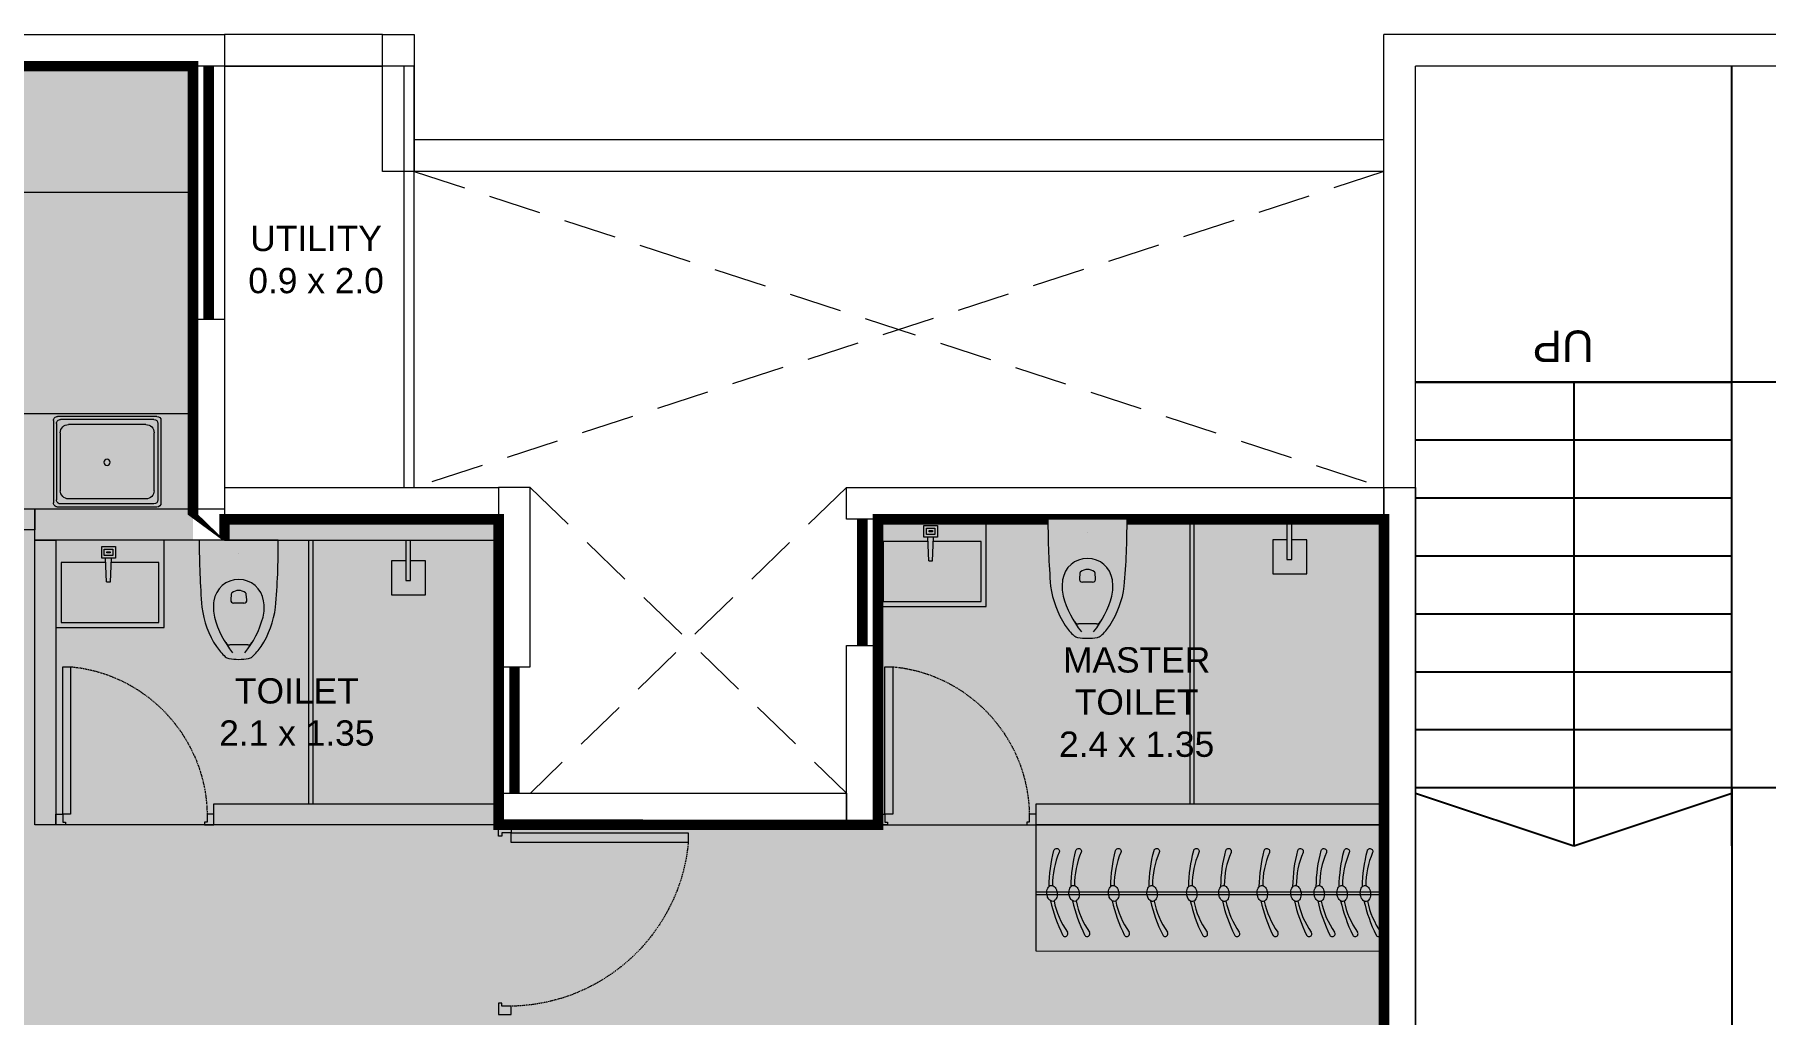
# Model space of a CAD drawing. Header units: inches. Extents: x 27644242 to 29761523, y -859349 to 216979.
# Drawn here: x 29069036 to 29077246, y -322884 to -318234 of the extents above; entities that cross this region are included whole.
import ezdxf

# ---------------------------------------------------------------- set-up
doc = ezdxf.new("R2010")
doc.units = ezdxf.units.IN
doc.header["$MEASUREMENT"] = 0
doc.set_wipeout_variables(frame=1)
for name, pattern in [('DASHED', [0.75, 0.5, -0.25]), ('DASHED2', [0.375, 0.25, -0.125]), ('HIDDEN', [0.375, 0.25, -0.125])]:
    doc.linetypes.add(name, pattern=pattern)
doc.layers.get('Defpoints').update_dxf_attribs({"color": 8})
for name, color, linetype, lineweight in [('AHC-A-DUCT', 14, 'HIDDEN', 5), ('DOOR', 4, 'Continuous', 0), ('ELEVATION', 40, 'Continuous', 13), ('FURN', 250, 'Continuous', 0), ('WALL', 7, 'Continuous', 20), ('WINDOW', 162, 'Continuous', 13)]:
    doc.layers.add(name, color=color, linetype=linetype, lineweight=lineweight)
doc.layers.add('BHK HATCH', color=8, linetype='Continuous', lineweight=5, transparency=0.85)
for name, color, linetype in [('KPA Elevation Line 3', 252, 'Continuous'), ('KPA General Plan Line', 1, 'Continuous'), ('KPA Glass', 152, 'Continuous'), ('KPA Stair Line', 253, 'Continuous'), ('KPA Text', 7, 'Continuous'), ('text', 7, 'Continuous')]:
    doc.layers.add(name, color=color, linetype=linetype)
doc.styles.add('AMITS', font='arial.ttf')
doc.styles.get("Standard").update_dxf_attribs({"font": 'swiss.ttf'})

# ---------------------------------------------------------------- blocks, each defined once
blk = doc.blocks.new('A$C69BC79EC')
for p, q in [((980, 3480), (230, 3229.999999996275)), ((980, 1280), (980, 3480)), ((1730, 3229.999999996275), (980, 3480)), ((2755, 3480), (2005, 3229.999999996275)), ((2755, 1280), (2755, 3480)), ((3505, 3229.999999996267), (2755, 3480))]:
    blk.add_line(p, q)
at = {"layer": 'KPA Elevation Line 3'}
for p, q in [((1730, 1280), (1730, 3480)), ((2005, 3480), (2005, 1280)), ((1730, 3205), (2005, 3205)), ((1730, 1280), (2005, 1280))]:
    blk.add_line(p, q, dxfattribs=at)
at = {"layer": 'KPA General Plan Line'}
blk.add_line((1730, -370), (230, -370), dxfattribs=at)
at = {"layer": 'KPA Glass', "ltscale": 500}
for p, q in [((2855, 4855), (755, 4855)), ((2855, 4779.999999998137), (755, 4779.999999998137)), ((2855, 4705), (755, 4705))]:
    blk.add_line(p, q, dxfattribs=at)
at = {"layer": 'KPA Stair Line', "ltscale": 500}
for p, q in [((1730, 3205), (1730, 4705)), ((2005, 3205), (2005, 4705)), ((1730, 1280), (1730, -220)), ((2005, 1280), (2005, -220))]:
    blk.add_line(p, q, dxfattribs=at)
at = {"layer": 'KPA Stair Line'}
for p, q in [((230, 3205), (1730, 3205)), ((2005, 3205), (3505, 3204.999999999993)), ((230, 2930), (1730, 2930)), ((2005, 2930), (3505, 2929.999999999993)), ((230, 2655), (1730, 2655)), ((2005, 2655), (3505, 2654.999999999993)), ((230, 2380), (1730, 2380)), ((2005, 2380), (3505, 2379.999999999993)), ((230, 2105), (1730, 2105)), ((2005, 2105), (3505, 2104.999999999993)), ((230, 1830), (1730, 1830)), ((2005, 1830), (3505, 1829.999999999993)), ((230, 1555), (1730, 1555)), ((2005, 1555), (3505, 1554.999999999993)), ((230, 1280), (1730, 1280)), ((3505, 1279.999999999993), (2005, 1280)), ((2005, 1280), (3505, 1279.999999999993))]:
    blk.add_line(p, q, dxfattribs=at)
at = {"layer": 'WALL', "ltscale": 500}
for p, q in [((755, 4854.999999992549), (79.99999999627471, 4854.999999997337)), ((79.99999999627471, -370), (79.99999999627471, 4854.999999997337)), ((755, 4704.999999996275), (755, 4854.999999992549)), ((2855, 4704.999999996275), (2855, 4855)), ((3655, 4854.999999994317), (2855, 4855)), ((3655, 4854.999999994317), (3655, -370.0000000000073)), ((755, 4704.999999992549), (229.9999999962747, 4704.999999996275)), ((229.9999999962747, -370), (229.9999999962747, 4704.999999996275)), ((3505, 4704.999999995387), (2855, 4705)), ((3505, 4704.999999995387), (3505, -220.0000000000073)), ((1730, -220), (3505, -220.0000000000073)), ((1730, -220), (1730, -370)), ((79.99999999627471, -370), (230, -370)), ((1730, -370), (3655, -370.0000000000073))]:
    blk.add_line(p, q, dxfattribs=at)
at = {"layer": 'KPA Text', "extrusion": (-0.0211684914087696, 5.594003454425956e-15, 0.9997759223803486)}
for s, p in [('DN', (-1022.789288384425, 877.3481881730258, -17.51763832254801)), ('UP', (-1034.500082685547, 2659.129080928862, -55.24370541097596))]:
    blk.add_text(s, height=150, rotation=90, dxfattribs=at).set_placement(p)
blk = doc.blocks.new('KITCHEN')
at = {"layer": 'FURN'}
for p, q in [((-135610.396807738, 231798.9129835829, -6.80196420895e-05), (-135610.3967804788, 232190.0503932484, -6.80196420895e-05)), ((-135119.8276988504, 232209.4809657279, -6.80196420895e-05), (-135590.9658428584, 232209.4812943557, -6.80196420895e-05)), ((-135134.2065928738, 232195.1020989082, -6.80196420895e-05), (-135576.5869758541, 232195.1024005169, -6.80196420895e-05)), ((-135100.3967933704, 231798.9122316876, -6.80196420895e-05), (-135100.3967931102, 232190.0500281079, -6.80196420895e-05)), ((-135596.0179137137, 231813.2918504026, -6.80196420895e-05), (-135596.0179134736, 232175.6714994093, -6.80196420895e-05)), ((-135577.9473870879, 231857.0484814852, -6.80196420895e-05), (-135577.9471982807, 232131.914386686, -6.80196420895e-05)), ((-135171.7082867654, 232170.7759577617, -6.80196420895e-05), (-135539.0853230409, 232170.7761889008, -6.80196420895e-05)), ((-135132.8464845517, 232131.9140825215, -6.80196420895e-05), (-135132.8466733589, 231857.0481773207, -6.80196420895e-05)), ((-135114.7756603756, 231813.2911255263, -6.80196420895e-05), (-135114.7756871345, 232175.6711612883, -6.80196420895e-05)), ((-135119.8276991367, 231779.4812940964, -6.80196420895e-05), (-135590.9658431448, 231779.4809659872, -6.80196420895e-05)), ((-135134.2065931401, 231793.8601609361, -6.80196420895e-05), (-135576.5869761204, 231793.8598598058, -6.80196420895e-05)), ((-135171.7085485978, 231818.1863751068, -6.80196420895e-05), (-135539.0855848742, 231818.1866062462, -6.80196420895e-05))]:
    blk.add_line(p, q, dxfattribs=at)
blk.add_circle((-135356.2811818646, 231997.3440837172, -6.80196420895e-05), 14.57318952194355, dxfattribs=at)
for centre, radius, start, end in [((-135590.9658611147, 232190.050374992, -6.80196420895e-05), 19.43091936259141, 89.99994611887881, 179.9999461722396), ((-135576.5869941105, 232175.6714811533, -6.80196420895e-05), 19.43091936377012, 89.99994611887881, 179.9999461722396), ((-135134.2066064977, 232175.6711795446, -6.80196420895e-05), 19.4309193628743, 359.9999461722396, 89.99994611887881), ((-135119.8277124743, 232190.0500463643, -6.80196420895e-05), 19.4309193628743, 359.9999461722396, 89.99994611887881), ((-135539.0853595535, 232131.9143501736, -6.80196420895e-05), 38.86183872754022, 89.99994611887881, 179.9999461722396), ((-135171.708323278, 232131.914119034, -6.80196420895e-05), 38.86183872636153, 359.9999461722396, 89.99994611887881), ((-135539.0855483616, 231857.0484449725, -6.80196420895e-05), 38.86183872664441, 179.9999461722396, 269.9999461188789), ((-135171.7085120852, 231857.0482138331, -6.80196420895e-05), 38.86183872636153, 269.9999461188789, 359.9999461722396), ((-135590.965861374, 231798.9118853508, -6.80196420895e-05), 19.43091936259141, 180.000053747719, 270.0000538010799), ((-135576.5869943496, 231813.2918686302, -6.80196420895e-05), 19.43091936377012, 180.000053747719, 270.0000538010799), ((-135134.2066067369, 231813.2921697604, -6.80196420895e-05), 19.4309193628743, 270.0000538010799, 5.37477190742e-05), ((-135119.8277127335, 231798.91221346, -6.80196420895e-05), 19.4309193628743, 270.0000538010799, 5.37477190742e-05)]:
    blk.add_arc(centre, radius, start, end, dxfattribs=at)
blk = doc.blocks.new('A$C3D5F2F58')
at = {"color": 0, "linetype": 'ByBlock'}
blk.add_wipeout([(187.50011628095314, 0.0007029809106882112), (-187.49988645238258, 0.002141109449553369), (-185.4461327599712, -124.79427701764467), (-182.64319708290714, -194.17809506666697), (-178.67937656536208, -263.2553945867189), (-175.94513293807603, -301.96418667944084), (-169.5233772166112, -348.5784110480934), (-150.65958313053636, -414.79895548603076), (-143.60576840086605, -432.7434513807498), (-131.4359386546992, -459.4194672303872), (-111.55101623162273, -495.3515091896269), (-106.00146373602581, -504.16207614979146), (-86.31187905213665, -529.656873245913), (-71.77004263157346, -545.0922721066611), (-63.7535681235704, -552.6522667291487), (-55.820945889355016, -558.0207123471199), (-40.62732903216272, -561.9569644665341), (-22.650784500767486, -564.0576937184092), (3.1191860226782637, -564.9819712372704), (29.623588182085655, -563.386044606136), (46.7036936595033, -560.9708889653714), (55.816613053843184, -558.0211040811308), (74.1694634542315, -542.702967029331), (100.9077609306371, -511.3725559020884), (135.40578869359751, -451.2000398289068), (158.3135983791637, -392.2332935974886), (171.18299652454425, -340.03528904007953), (178.86706809347294, -260.36256015572616), (185.06888550975071, -136.10103552398238), (187.40490855322727, -46.04541111191347)], dxfattribs=at)
for p, q in [((-187.5010972647469, 0.0007029809116829711), (187.5010972647469, -0.0007029809116829711)), ((-0.0001206899869430345, -62.50032787627106), (-0.0001206899869430345, -62.50032787627106)), ((-38.34417684682921, -282.4441069934812), (-35.83019779135429, -255.1767006467769)), ((-24.19961533470996, -297.9528777467137), (24.19722946341426, -297.9530591965788)), ((35.8281326717879, -255.1771965825794), (38.34190726578163, -282.4443945058781)), ((-42.54204804944675, -496.8174885845067), (42.53839828186392, -496.8178075689004))]:
    blk.add_line(p, q, dxfattribs=at)
at = {"color": 0, "linetype": 'ByBlock', "extrusion": (0, 0, -1)}
for centre, major_axis, ratio, start_param, end_param in [((3903.021715754829, 5.336121362867516), (4087.626111640523, 164.3945008557587), 0.9402469974905732, 3.100231840976132, 3.182953466203625), ((-3903.021442387271, 5.368060991073435), (-4087.624769956175, 164.4278580952963), 0.9402470159297139, 3.100231840975885, 3.182953466203453), ((-0.0009514335361018311, -305.0664631726902), (84.37101153350417, 84.3710115335042), 0.9999999999999825, 4.0733299556064, 6.922251383800011), ((-0.001057996767485747, -292.2711204833024), (-38.16791187460797, 38.16791187460796), 0.9999999999999851, 0.139987881863427, 1.430815943345945), ((275.8096101164956, -257.5165176812914), (321.4138594013794, 321.4138594013795), 0.9999999999999842, 3.353440802212683, 3.793890346916726), ((86.94657025271954, -319.104996327497), (146.6450412105385, 146.6450412105385), 0.9999999999999918, 3.705861349966813, 4.079164587688122), ((-24.19956207924042, -283.7482577751036), (10.0441831062959, 10.0441831062959), 0.9999999999995852, 2.356198239399527, 4.018928911878863), ((-27.34333802255787, -255.9594638445444), (6.026525934484352, 6.026525934484353), 0.9999999999973382, 4.018939732921321, 4.852375116918253), ((24.19728271947315, -283.7484392249714), (-10.04417346387967, 10.04417346387967), 0.9999999999995556, 2.264264766379833, 3.926994566194867), ((27.34126703434958, -255.9596688687827), (6.026537183955396, 6.026537183955397), 0.9999999999970494, -0.1399786381201538, 0.6934719302451016), ((-275.8114654978235, -257.514449539239), (-321.413859401371, 321.4138594013709), 0.9999999999999198, 2.489302284144396, 2.92975182884846), ((-86.94888745475691, -319.1043443575218), (-146.6450412105745, 146.6450412105745), 0.9999999999999966, 2.204028217905958, 2.577331455627266), ((326.3046916335552, -245.8093728538863), (-323.4226960226755, 323.4226960226754), 0.9999999999998977, 4.816657477375592, 5.235079919721876), ((-326.3066865018882, -245.806926078347), (-323.4226960226392, 323.4226960226392), 0.9999999999998939, 2.618908689068238, 3.037332178612136), ((-42.54196283946294, -474.0900966303486), (16.07069297006956, 16.07069297006956), 0.9999999999997307, 2.356198239399343, 3.38783600578178), ((42.53848349126565, -474.0904156141503), (16.0707090407633, 16.0707090407633), 0.9999999999999711, 1.324558553155231, 2.356198239399556), ((119.317531459139, -350.4991460226909), (192.8483156408264, 192.8483156408265), 0.9999999999996505, 3.092098341611679, 3.328461824491127), ((-40.86965387194141, -527.3831097477766), (24.10605552579581, 24.10605552579582), 0.9999999999997885, 2.52830116013461, 3.092098516144597), ((-0.001305734640482115, -292.2739921861062), (-192.8462850393787, 192.8462850393787), 0.9999999999999838, 3.754889937231234, 4.099098604700583), ((40.86554763679669, -527.3834161899506), (24.10603945512559, 24.1060394551256), 0.9999999999991802, 1.620297613588609, 2.184094812518512), ((-119.3203113403979, -350.4982513199195), (192.848315640911, 192.8483156409111), 0.9999999999995629, 1.383934654308197, 1.620297613588678)]:
    blk.add_ellipse(centre, major_axis=major_axis, ratio=ratio, start_param=start_param, end_param=end_param, dxfattribs=at)
blk = doc.blocks.new('A$C3E645E75')
at = {"extrusion": (0, 0, -1), "zscale": -0.9999999999999998, "rotation": 179.9999999999989}
blk.add_blockref('A$C3D5F2F58', (0.0001145812657341594, 0.001422045185563547), dxfattribs=at)
blk = doc.blocks.new('A$C3C731254-flat-1')
at = {"layer": 'FURN'}
for p, q in [((-77430.43748000963, -2819.970071324147), (-77430.67847345052, -2801.689654865302)), ((-77430.43748003093, -2801.689654865157), (-77317.8748892299, -2796.971816414385)), ((-77430.43748000963, -2819.970071324147), (-77317.87488921489, -2824.687909652857))]:
    blk.add_line(p, q, dxfattribs=at)
for points in [[(-77233.28092653771, -3060.590108068543), (-77647.68076634045, -3060.590108293196), (-77647.6807665959, -2547.467935639521), (-77233.28092680452, -2547.467935414868)], [(-77262.74279708727, -2843.048399874649), (-77262.74279714511, -2778.289552053029), (-77317.87488925141, -2778.289552060189), (-77317.87488920493, -2843.04839988178)], [(-77274.95999168088, -2830.831205317023), (-77274.95999170274, -2790.506746669416), (-77305.65769463503, -2790.506746663305), (-77305.65769462456, -2830.831205310911)], [(-77287.17718628586, -2818.614010713907), (-77287.17718628311, -2802.723941240285), (-77293.44050005279, -2802.723941243661), (-77293.44050003283, -2818.614010717312)]]:
    blk.add_lwpolyline(points, close=True, dxfattribs=at)
blk.add_lwpolyline([(-77338.50133330109, -2823.82339306979), (-77338.50133318597, -3036.155718951602), (-77623.24637716833, -3036.155719105969), (-77623.24637740865, -2571.902324800263), (-77338.50133343766, -2571.902324645896), (-77338.50133330381, -2797.836333065352)], dxfattribs=at)
blk = doc.blocks.new('A$C3A956F37-flat-1')
at = {"layer": 'FURN'}
blk.add_line((-168.3018512507224, 90.21167682122905), (-6.357986057992093e-05, 90.21167732175672), dxfattribs=at)
for points in [[(-97.08217719242748, 66.7323122372909), (-97.08217699390661, -2.887973096221685e-07), (-258.5135283042036, -7.690396159887314e-07), (-258.5135287844423, 161.4313505413011), (-97.08217747414528, 161.4313510215434), (-97.08217726227304, 90.21167703301762)], [(-6.351125193759799e-05, 67.13475424569333), (-191.3787742581335, 67.13475367650972), (-191.3787743267858, 90.21167675257311), (-168.3018512507224, 90.21167682122905)]]:
    blk.add_lwpolyline(points, dxfattribs=at)
blk = doc.blocks.new('DOOR_750')
at = {"layer": 'DOOR'}
for points in [[(-70, 50), (-32.5, 50), (-32.5, 750), (-70, 750)], [(-750, 50), (-717.5, 50), (-717.5, 12.5), (-705, 12.5), (-705, 0), (-750, 0)], [(0, 50), (-32.5, 50), (-32.5, 12.5), (-45, 12.5), (-45, 0), (0, 0)]]:
    blk.add_lwpolyline(points, close=True, dxfattribs=at)
at = {"layer": 'DOOR', "linetype": 'DASHED', "ltscale": 10}
blk.add_arc((-2.421077079540668, 38.02074629857511), 715.1792562178572, 95.42209849767376, 179.0402507183887, dxfattribs=at)
blk = doc.blocks.new('wardrobe')
at = {"layer": 'FURN', "extrusion": (9.3648474e-09, -6.4054214e-09, 1)}
for p, q in [((-179339.9319538271, 670701.1253851951, 0.001654056043776488), (-179339.6911575368, 671301.5740311678, 0.001657899915362488)), ((-179339.6911575368, 671301.5740311678, 0.001657899915362488), (-177689.691295729, 671300.8985882141, 0.001642443591949887)), ((-177689.9321141351, 670700.3947943129, 0.001654057376228178), (-179339.9319538271, 670701.1253851951, 0.001654056043776488))]:
    blk.add_line(p, q, dxfattribs=at)
at = {"layer": 'FURN'}
for p, q in [((-177689.9321141351, 670700.3947943129, 0.001654057376228178), (-177689.691295729, 671300.8985882141, 0.001642443591949887)), ((-177689.8242864239, 670969.2735344528, 0.0033225660894623), (-179338.9360700436, 670969.6928653923, 0.0033225660894623)), ((-177689.8194740967, 670981.2735340862, 0.0033225660894623), (-179338.8915724904, 670981.6928563288, 0.0033225660894623))]:
    blk.add_line(p, q, dxfattribs=at)
at = {"layer": 'FURN', "extrusion": (9.3648474e-09, -6.4054214e-09, 1)}
for points in [[(-179278.6527992443, 671008.697192798, -0.0579524), (-179255.4255184752, 671179.3133524555, -1.08017), (-179230.4970189745, 671170.8268614486, 0.102886), (-179262.4405416033, 671013.3370963088, 0.821198)], [(-179174.1528092542, 671008.6514438248, -0.0579524), (-179150.925528485, 671179.2676034822, -1.08017), (-179125.9970289843, 671170.7811124754, 0.102886), (-179157.9405516131, 671013.2913473354, 0.821198)], [(-178986.1528272715, 671008.5691394588, -0.0579524), (-178962.9255465024, 671179.1852991163, -1.08017), (-178937.9970470017, 671170.6988081096, 0.102886), (-178969.9405696305, 671013.2090429695, 0.821198)], [(-178803.9028447357, 671008.4893523796, -0.0579524), (-178780.6755639666, 671179.1055120371, -1.08017), (-178755.7470644658, 671170.6190210303, 0.102886), (-178787.6905870946, 671013.1292558903, 0.821198)], [(-178615.6528627772, 671008.4069385647, -0.0579524), (-178592.4255820081, 671179.0230982221, -1.08017), (-178567.4970825074, 671170.5366072154, 0.102886), (-178599.4406051363, 671013.0468420754, 0.821198)], [(-178463.4028773655, 671008.3402851622, -0.0579524), (-178440.1755965964, 671178.9564448196, -1.08017), (-178415.2470970957, 671170.4699538128, 0.102886), (-178447.1906197245, 671012.9801886728, 0.821198)], [(-178281.1528948296, 671008.2604980792, -0.0579524), (-178257.9256140605, 671178.8766577367, -1.08017), (-178232.9971145598, 671170.3901667299, 0.102886), (-178264.9406371886, 671012.9004015898, 0.821198)], [(-178121.7866026715, 671008.190729235, -0.0579524), (-178098.5593219024, 671178.8068888925, -1.08017), (-178073.6308224017, 671170.3203978856, 0.102886), (-178105.5743450305, 671012.8306327456, 0.821198)], [(-178011.2023081102, 671008.1423166214, -0.0579524), (-177987.9750273411, 671178.7584762789, -1.08017), (-177963.0465278404, 671170.2719852721, 0.102886), (-177994.9900504692, 671012.7822201321, 0.821198)], [(-177902.4196637843, 671008.0946927542, -0.0579524), (-177879.1923830152, 671178.7108524117, -1.08017), (-177854.2638835145, 671170.2243614048, 0.102886), (-177886.2074061433, 671012.734596265, 0.821198)], [(-177791.8353692193, 671008.0462801406, -0.0579524), (-177768.6080884502, 671178.6624397982, -1.08017), (-177743.6795889495, 671170.1759487913, 0.102886), (-177775.6231115783, 671012.6861836513, 0.821198)]]:
    blk.add_lwpolyline(points, format="xyb", dxfattribs=at)
for points in [[(-179268.3400056766, 671013.8274481322, -0.144333), (-179259.4216683369, 671012.1674988873, -0.107177), (-179250.0418392335, 671004.5162580581, -0.0778182), (-179243.7048838651, 670993.3889121476, -0.06501649999999999), (-179240.179683402, 670978.5018788192, -0.06501649999999999), (-179240.5955590895, 670963.2088134942, -0.0778182), (-179244.5306792353, 670951.0231801585, -0.107177), (-179252.153489063, 670941.6202311226, -0.144333), (-179260.5460488024, 670938.1768151704, -0.144333), (-179269.4644667157, 670939.836756114, -0.107177), (-179278.8442877618, 670947.4879977736, -0.0778182), (-179285.1812028433, 670958.6153478347, -0.06501649999999999), (-179288.7064516507, 670973.5023761822, -0.06501649999999999), (-179288.290527619, 670988.7954464878, -0.0778182), (-179284.35544776, 671000.9810756732, -0.107177), (-179276.7326459896, 671010.384023879, -0.144333)], [(-179163.8400156865, 671013.781699159, -0.144333), (-179154.9216783468, 671012.121749914, -0.107177), (-179145.5418492434, 671004.4705090848, -0.0778182), (-179139.204893875, 670993.3431631743, -0.06501649999999999), (-179135.6796934118, 670978.456129846, -0.06501649999999999), (-179136.0955690993, 670963.1630645209, -0.0778182), (-179140.0306892452, 670950.9774311851, -0.107177), (-179147.6534990729, 670941.5744821493, -0.144333), (-179156.0460588122, 670938.1310661972, -0.144333), (-179164.9644767256, 670939.7910071409, -0.107177), (-179174.3442977717, 670947.4422488002, -0.0778182), (-179180.6812128532, 670958.5695988614, -0.06501649999999999), (-179184.2064616605, 670973.4566272089, -0.06501649999999999), (-179183.7905376289, 670988.7496975148, -0.0778182), (-179179.8554577699, 671000.9353266999, -0.107177), (-179172.2326559995, 671010.3382749057, -0.144333)], [(-178975.8400337039, 671013.6993947931, -0.144333), (-178966.9216963642, 671012.0394455481, -0.107177), (-178957.5418672607, 671004.3882047187, -0.0778182), (-178951.2049118923, 670993.2608588083, -0.06501649999999999), (-178947.6797114292, 670978.3738254801, -0.06501649999999999), (-178948.0955871167, 670963.080760155, -0.0778182), (-178952.0307072625, 670950.8951268193, -0.107177), (-178959.6535170902, 670941.4921777834, -0.144333), (-178968.0460768296, 670938.0487618314, -0.144333), (-178976.9644947429, 670939.708702775, -0.107177), (-178986.344315789, 670947.3599444343, -0.0778182), (-178992.6812308706, 670958.4872944953, -0.06501649999999999), (-178996.2064796779, 670973.3743228429, -0.06501649999999999), (-178995.7905556462, 670988.6673931489, -0.0778182), (-178991.8554757872, 671000.8530223339, -0.107177), (-178984.2326740168, 671010.2559705396, -0.144333)], [(-178793.590051168, 671013.619607714, -0.144333), (-178784.6717138283, 671011.9596584688, -0.107177), (-178775.2918847249, 671004.3084176397, -0.0778182), (-178768.9549293565, 670993.1810717289, -0.06501649999999999), (-178765.4297288933, 670978.2940384008, -0.06501649999999999), (-178765.8456045808, 670963.0009730757, -0.0778182), (-178769.7807247267, 670950.81533974, -0.107177), (-178777.4035345544, 670941.4123907043, -0.144333), (-178785.7960942938, 670937.968974752, -0.144333), (-178794.7145122071, 670939.6289156957, -0.107177), (-178804.0943332532, 670947.280157355, -0.0778182), (-178810.4312483347, 670958.4075074163, -0.06501649999999999), (-178813.9564971421, 670973.2945357638, -0.06501649999999999), (-178813.5405731104, 670988.5876060695, -0.0778182), (-178809.6054932514, 671000.7732352547, -0.107177), (-178801.982691481, 671010.1761834605, -0.144333)], [(-178605.3400692096, 671013.5371938989, -0.144333), (-178596.4217318699, 671011.8772446539, -0.107177), (-178587.0419027665, 671004.2260038246, -0.0778182), (-178580.7049473981, 670993.0986579141, -0.06501649999999999), (-178577.1797469349, 670978.2116245858, -0.06501649999999999), (-178577.5956226224, 670962.9185592608, -0.0778182), (-178581.5307427682, 670950.732925925, -0.107177), (-178589.153552596, 670941.3299768892, -0.144333), (-178597.5461123354, 670937.886560937, -0.144333), (-178606.4645302486, 670939.5465018807, -0.107177), (-178615.8443512948, 670947.19774354, -0.0778182), (-178622.1812663763, 670958.3250936011, -0.06501649999999999), (-178625.7065151836, 670973.2121219488, -0.06501649999999999), (-178625.290591152, 670988.5051922547, -0.0778182), (-178621.355511293, 671000.6908214397, -0.107177), (-178613.7327095226, 671010.0937696457, -0.144333)], [(-178453.0900837978, 671013.4705404964, -0.144333), (-178444.1717464581, 671011.8105912514, -0.107177), (-178434.7919173547, 671004.1593504221, -0.0778182), (-178428.4549619863, 670993.0320045116, -0.06501649999999999), (-178424.9297615232, 670978.1449711833, -0.06501649999999999), (-178425.3456372107, 670962.8519058583, -0.0778182), (-178429.2807573565, 670950.6662725225, -0.107177), (-178436.9035671842, 670941.2633234865, -0.144333), (-178445.2961269236, 670937.8199075345, -0.144333), (-178454.2145448369, 670939.4798484783, -0.107177), (-178463.594365883, 670947.1310901375, -0.0778182), (-178469.9312809645, 670958.2584401987, -0.06501649999999999), (-178473.4565297719, 670973.1454685464, -0.06501649999999999), (-178473.0406057402, 670988.4385388519, -0.0778182), (-178469.1055258812, 671000.6241680372, -0.107177), (-178461.4827241108, 671010.0271162429, -0.144333)], [(-178270.840101262, 671013.3907534134, -0.144333), (-178261.9217639223, 671011.7308041684, -0.107177), (-178252.5419348189, 671004.079563339, -0.0778182), (-178246.2049794505, 670992.9522174286, -0.06501649999999999), (-178242.6797789873, 670978.0651841004, -0.06501649999999999), (-178243.0956546748, 670962.7721187754, -0.0778182), (-178247.0307748207, 670950.5864854396, -0.107177), (-178254.6535846484, 670941.1835364036, -0.144333), (-178263.0461443878, 670937.7401204515, -0.144333), (-178271.964562301, 670939.4000613954, -0.107177), (-178281.3443833472, 670947.0513030546, -0.0778182), (-178287.6812984287, 670958.1786531158, -0.06501649999999999), (-178291.206547236, 670973.0656814635, -0.06501649999999999), (-178290.7906232044, 670988.358751769, -0.0778182), (-178286.8555433454, 671000.5443809542, -0.107177), (-178279.232741575, 671009.9473291601, -0.144333)], [(-178111.4738091039, 671013.3209845693, -0.144333), (-178102.5554717642, 671011.6610353242, -0.107177), (-178093.1756426607, 671004.0097944951, -0.0778182), (-178086.8386872923, 670992.8824485844, -0.06501649999999999), (-178083.3134868292, 670977.9954152561, -0.06501649999999999), (-178083.7293625167, 670962.7023499311, -0.0778182), (-178087.6644826625, 670950.5167165954, -0.107177), (-178095.2872924902, 670941.1137675596, -0.144333), (-178103.6798522296, 670937.6703516074, -0.144333), (-178112.5982701429, 670939.3302925511, -0.107177), (-178121.978091189, 670946.9815342103, -0.0778182), (-178128.3150062706, 670958.1088842717, -0.06501649999999999), (-178131.8402550779, 670972.9959126192, -0.06501649999999999), (-178131.4243310462, 670988.2889829249, -0.0778182), (-178127.4892511872, 671000.47461211, -0.107177), (-178119.8664494169, 671009.8775603158, -0.144333)], [(-178000.8895145425, 671013.2725719557, -0.144333), (-177991.9711772029, 671011.6126227106, -0.107177), (-177982.5913480994, 671003.9613818814, -0.0778182), (-177976.2543927311, 670992.8340359707, -0.06501649999999999), (-177972.7291922679, 670977.9470026426, -0.06501649999999999), (-177973.1450679554, 670962.6539373175, -0.0778182), (-177977.0801881013, 670950.4683039817, -0.107177), (-177984.7029979289, 670941.0653549461, -0.144333), (-177993.0955576683, 670937.6219389938, -0.144333), (-178002.0139755816, 670939.2818799376, -0.107177), (-178011.3937966277, 670946.9331215969, -0.0778182), (-178017.7307117092, 670958.0604716581, -0.06501649999999999), (-178021.2559605166, 670972.9475000056, -0.06501649999999999), (-178020.840036485, 670988.2405703114, -0.0778182), (-178016.9049566259, 671000.4261994964, -0.107177), (-178009.2821548555, 671009.8291477023, -0.144333)], [(-177892.1068702167, 671013.2249480885, -0.144333), (-177883.188532877, 671011.5649988435, -0.107177), (-177873.8087037736, 671003.9137580142, -0.0778182), (-177867.4717484052, 670992.7864121038, -0.06501649999999999), (-177863.946547942, 670977.8993787754, -0.06501649999999999), (-177864.3624236295, 670962.6063134504, -0.0778182), (-177868.2975437754, 670950.4206801145, -0.107177), (-177875.9203536031, 670941.0177310788, -0.144333), (-177884.3129133425, 670937.5743151268, -0.144333), (-177893.2313312558, 670939.2342560703, -0.107177), (-177902.6111523019, 670946.8854977296, -0.0778182), (-177908.9480673834, 670958.012847791, -0.06501649999999999), (-177912.4733161907, 670972.8998761384, -0.06501649999999999), (-177912.0573921591, 670988.192946444, -0.0778182), (-177908.1223123001, 671000.3785756293, -0.107177), (-177900.4995105297, 671009.7815238353, -0.144333)], [(-177781.5225756517, 671013.176535475, -0.144333), (-177772.604238312, 671011.5165862299, -0.107177), (-177763.2244092085, 671003.8653454006, -0.0778182), (-177756.8874538401, 670992.7379994901, -0.06501649999999999), (-177753.362253377, 670977.8509661617, -0.06501649999999999), (-177753.7781290645, 670962.5579008369, -0.0778182), (-177757.7132492103, 670950.372267501, -0.107177), (-177765.3360590381, 670940.9693184652, -0.144333), (-177773.7286187774, 670937.5259025132, -0.144333), (-177782.6470366907, 670939.1858434568, -0.107177), (-177792.0268577369, 670946.8370851161, -0.0778182), (-177798.3637728184, 670957.9644351773, -0.06501649999999999), (-177801.8890216257, 670972.851463525, -0.06501649999999999), (-177801.4730975941, 670988.1445338305, -0.0778182), (-177797.538017735, 671000.3301630158, -0.107177), (-177789.9152159647, 671009.7331112216, -0.144333)]]:
    blk.add_lwpolyline(points, format="xyb", close=True, dxfattribs=at)
for centre, radius, start, end in [((-178545.148123222, 671107.2747919892, -0.005989446164228918), 745.3024005847423, 192.8833822229445, 206.150255043571), ((-178868.1610454724, 671018.4069481211, -0.005989446164228919), 394.605956053169, 191.4815504651745, 214.9786078866055), ((-178440.6481332318, 671107.229043016, -0.005989446164241579), 745.3024005847423, 192.8833822229445, 206.150255043571), ((-178763.6610554823, 671018.3611991479, -0.005989446164241578), 394.605956053169, 191.4815504651745, 214.9786078866055), ((-178252.6481512492, 671107.14673865, -0.005989446164132779), 745.3024005847423, 192.8833822229445, 206.150255043571), ((-178575.6610734996, 671018.2788947821, -0.005989446164132779), 394.605956053169, 191.4815504651745, 214.9786078866055), ((-178070.3981687134, 671107.0669515708, -0.005989446164330678), 745.3024005847423, 192.8833822229445, 206.150255043571), ((-178393.4110909638, 671018.1991077027, -0.005989446164330618), 394.605956053169, 191.4815504651745, 214.9786078866055), ((-177882.1481867549, 671106.9845377558, -0.005989446164218119), 745.3024005847423, 192.8833822229445, 206.150255043571), ((-178205.1611090054, 671018.1166938879, -0.005989446164218179), 394.605956053169, 191.4815504651745, 214.9786078866055), ((-177729.8982013432, 671106.9178843533, -0.005989446164192519), 745.3024005847423, 192.8833822229445, 206.150255043571), ((-178052.9111235936, 671018.0500404852, -0.005989446164192519), 394.605956053169, 191.4815504651745, 214.9786078866055), ((-177547.6482188073, 671106.8380972703, -0.005989446164168418), 745.3024005847423, 192.8833822229445, 206.150255043571), ((-177870.6611410578, 671017.9702534023, -0.005989446164168478), 394.605956053169, 191.4815504651745, 214.9786078866055), ((-177388.2819266492, 671106.768328426, -0.005989446164531379), 745.3024005847423, 192.8833822229445, 206.150255043571), ((-177711.2948488996, 671017.9004845581, -0.005989446164531319), 394.605956053169, 191.4815504651745, 214.9786078866055), ((-177277.6976320879, 671106.7199158127, -0.005989446164528479), 745.3024005847423, 192.8833822229445, 206.150255043571), ((-177600.7105543383, 671017.8520719445, -0.005989446164528479), 394.605956053169, 191.4815504651745, 214.9786078866055), ((-177168.914987762, 671106.6722919454, -0.00598944616433618), 745.3024005847423, 192.8833822229445, 206.150255043571), ((-177491.9279100124, 671017.8044480775, -0.005989446164336118), 394.605956053169, 191.4815504651745, 214.9786078866055), ((-177058.330693197, 671106.6238793319, -0.005989446164333219), 745.3024005847423, 192.8833822229445, 206.150255043571), ((-177381.3436154474, 671017.7560354639, -0.005989446164333278), 394.605956053169, 191.4815504651745, 214.9786078866055), ((-179202.3082393222, 670784.6203770322, -0.00598944616422898), 13.20589759893129, 206.1504610381712, 34.97883644990284), ((-179097.8082493321, 670784.5746280589, -0.005989446164241519), 13.20589759893129, 206.1504610381712, 34.97883644990284), ((-178909.8082673495, 670784.492323693, -0.005989446164132719), 13.20589759893129, 206.1504610381712, 34.97883644990284), ((-178727.5582848136, 670784.4125366136, -0.005989446164330679), 13.20589759893129, 206.1504610381712, 34.97883644990284), ((-178539.3083028552, 670784.3301227987, -0.005989446164218178), 13.20589759893129, 206.1504610381712, 34.97883644990284), ((-178387.0583174434, 670784.2634693962, -0.005989446164192579), 13.20589759893129, 206.1504610381712, 34.97883644990284), ((-178204.8083349076, 670784.1836823132, -0.005989446164168479), 13.20589759893129, 206.1504610381712, 34.97883644990284), ((-178045.4420427494, 670784.113913469, -0.005989446164531379), 13.20589759893129, 206.1504610381712, 34.97883644990284), ((-177934.8577481882, 670784.0655008554, -0.005989446164528418), 13.20589759893129, 206.1504610381712, 34.97883644990284), ((-177826.0751038623, 670784.0178769884, -0.005989446164336179), 13.20589759893129, 206.1504610381712, 34.97883644990284), ((-177715.4908092973, 670783.9694643748, -0.005989446164333219), 13.20589759893129, 206.1504610381712, 34.97883644990284)]:
    blk.add_arc(centre, radius, start, end, dxfattribs=at)

msp = doc.modelspace()

# ---------------------------------------------------------------- linework, layer by layer
at = {"layer": 'AHC-A-DUCT', "linetype": 'DASHED2', "ltscale": 1000}
for p, q in [((29075436.61592074, -318883.9855634251), (29070836.61643042, -320383.9994063887)), ((29070836.61643042, -318883.9855634251), (29075436.61592397, -320384.0358976796)), ((29071386.84198243, -320383.9986807264), (29072886.61592719, -321833.9986775077)), ((29072886.67971325, -320384.0358976796), (29071387.55984325, -321833.9986775077))]:
    msp.add_line(p, q, dxfattribs=at)
at = {"layer": 'Defpoints', "ltscale": 500}
msp.add_lwpolyline([(29065936.63353362, -318383.9994063884, 50, 50, 0), (29069786.61643687, -318383.9994063894, 50, 50, 0), (29069786.61643686, -320634.006486406, 50, 50, 0), (29069936.61643364, -320633.9923199321, 50, 50, 0), (29069936.61643364, -320533.99940317, 50, 50, 0), (29071236.93164602, -320533.9852366961, 50, 50, 0), (29071236.71449102, -321983.9710670042, 50, 50, 0), (29073036.63352719, -321983.9993999514, 50, 50, 0), (29073036.63352719, -320534.0366201233, 50, 50, 0), (29075436.63352719, -320534.0366201233, 50, 50, 0), (29075436.61536217, -325981.707945744, 50, 50, 0), (29072136.62444826, -325981.8029492706, 50, 50, 0), (29072136.64261725, -325984.0943947806, 50, 50, 0), (29069136.63353107, -325983.9993969842, 50, 50, 0), (29069136.63353035, -325983.99939992, 50, 50, 0), (29065736.61595333, -325983.999396327, 50, 50, 0), (29065736.61595333, -318383.9994031695, 50, 50, 0), (29067136.63401716, -318383.9994063887, 50, 50, 0)], format="xyseb", dxfattribs=at)
at = {"layer": 'ELEVATION', "ltscale": 500}
msp.add_line((29070786.620009, -318383.9791876448), (29070786.61285184, -320384.0010167195), dxfattribs=at)
msp.add_lwpolyline([(29069936.61643364, -320383.9994063887), (29070836.61643042, -320383.9994063887), (29070836.61643042, -318383.9807979756), (29069936.61643364, -318383.9807979756)], close=True, dxfattribs=at)
at = {"layer": 'FURN', "ltscale": 500}
for p, q in [((29069786.61643686, -318983.9994063888), (29066886.61643686, -318983.9994063887)), ((29069786.61643686, -320033.9994063886), (29067486.61643686, -320033.9994063886)), ((29074516.61592074, -321884.0000700611), (29074516.61592074, -320534.0372870143)), ((29074536.61592074, -321884.0000700611), (29074536.61592074, -320534.0372870143)), ((29070336.7576776, -321883.99940317), (29070336.7576776, -320633.8981154572)), ((29070356.7576776, -321883.99940317), (29070356.7576776, -320633.8981154572)), ((29069886.61595011, -321983.9993999514), (29069136.61595011, -321983.9993999514)), ((29073036.61592074, -321984.0000668424), (29073786.61592074, -321983.9759146569))]:
    msp.add_line(p, q, dxfattribs=at)
at = {"layer": 'WALL', "ltscale": 500}
for p, q in [((29075436.61592074, -318733.9855634251), (29070836.61643042, -318733.9855634251)), ((29075436.61592074, -318883.9855634251), (29070836.61643042, -318883.9855634251)), ((29069786.61643686, -319583.9994063885), (29069936.61643364, -319583.9994063885)), ((29069786.61643686, -320483.9994063887), (29069786.61643686, -319583.9994063885)), ((29069936.61643364, -320383.9994063887), (29071236.83262158, -320383.9994063887)), ((29071236.83262158, -320383.9994063887), (29071236.83262158, -320533.99940317)), ((29069036.61595333, -320483.9994063887), (29069936.61643364, -320483.9994063887)), ((29069036.61595333, -320633.99940317), (29069036.61595333, -320483.9994063887)), ((29071236.83262158, -320533.99940317), (29069936.61643364, -320533.99940317))]:
    msp.add_line(p, q, dxfattribs=at)
for points in [[(29066736.6164365, -318233.9994063849), (29069936.61643687, -318233.9994063851), (29069936.61643687, -318383.9994063888), (29066736.6164365, -318383.9994063887)], [(29070686.61643042, -318233.9854910611), (29069936.81225444, -318233.9854910611), (29069936.81225444, -318383.9854485219), (29070686.61643042, -318383.9854485219)], [(29070686.61643042, -318234.0537578464), (29070836.61643042, -318234.0537578464), (29070836.61643042, -318883.9855634251), (29070686.61643042, -318883.9855634251)], [(29071386.83261836, -320383.9994063887), (29071236.83262158, -320383.9994063887), (29071236.83262158, -321233.99940317), (29071386.83261836, -321233.99940317)], [(29075586.61591753, -326134.108627267), (29075436.61592074, -326134.108627267), (29075436.61592074, -320384.0372870143), (29075586.61591753, -320384.0372870143)], [(29066786.61644008, -320583.99940317), (29066786.61644008, -320483.9994063887), (29069036.61595333, -320483.9994063887), (29069036.61595333, -320583.99940317)], [(29069036.61595333, -320633.99940317), (29069136.61595011, -320633.99940317), (29069136.61595011, -321983.9993999514), (29069036.61595333, -321983.9993999514)], [(29073036.61592074, -321984.0000668424), (29072886.61592396, -321984.0000668424), (29072886.61592396, -321134.0000700611), (29073036.61592074, -321134.0000700611)], [(29069886.61595011, -321983.9993999514), (29069886.61595011, -321883.99940317), (29071236.58831897, -321883.99940317), (29071236.58831897, -321983.9993999514)], [(29071236.58831897, -321833.99940317), (29072886.61592396, -321833.99940317), (29072886.61592396, -321983.9993999514), (29071236.58831897, -321983.9993999514)]]:
    msp.add_lwpolyline(points, close=True, dxfattribs=at)
msp.add_lwpolyline([(29075436.61592074, -321984.0000668424), (29073786.61592074, -321984.0000668424), (29073786.61592074, -321884.0000700611), (29075436.61592074, -321884.0000700611)], dxfattribs=at)
at = {"layer": 'WINDOW', "ltscale": 500, "const_width": 50}
for points in [[(29069861.61643525, -319583.9994063885), (29069861.61643525, -318383.9994063888)], [(29072961.61592235, -321134.0000700611), (29072961.61592235, -320534.0372870143)], [(29071311.83261997, -321233.99940317), (29071311.83261997, -321833.99940317)]]:
    msp.add_lwpolyline(points, dxfattribs=at)

# ---------------------------------------------------------------- block references
at = {"ltscale": 500, "rotation": 180}
msp.add_blockref('A$C69BC79EC', (29079091.61592074, -318603.9994305343), dxfattribs=at)
at = {"xscale": -1, "rotation": 270.0000000000088}
for name, p in [('A$C3C731254-flat-1', (29076097.20601533, -243300.7563604761)), ('A$C3A956F37-flat-1', (29074908.94271173, -320534.0372234344)), ('A$C3C731254-flat-1', (29072197.20605816, -243400.7184766319)), ('A$C3A956F37-flat-1', (29070729.08446858, -320633.8980518773))]:
    msp.add_blockref(name, p, dxfattribs=at)
at = {"layer": 'DOOR', "xscale": -1}
msp.add_blockref('DOOR_750', (29073036.61592074, -321984.0000668424), dxfattribs=at)
at = {"layer": 'DOOR', "xscale": -1.200000000020023, "yscale": 1.200000000020023, "zscale": 1.200000000020023, "rotation": 270}
msp.add_blockref('DOOR_750', (29071236.58831897, -321983.8945813183), dxfattribs=at)
at = {"layer": 'FURN', "xscale": -1, "rotation": 180.0000000000082}
msp.add_blockref('KITCHEN', (29204735.61782367, -88266.5184223846, 6.801964208949518e-05), dxfattribs=at)
at = {"layer": 'FURN'}
msp.add_blockref('wardrobe', (29253126.30167218, -993285.5499435854, -0.001657347184454745), dxfattribs=at)

# ---------------------------------------------------------------- texts
at = {"layer": 'text', "ltscale": 100, "char_height": 120, "width": 1715.234679162502, "style": 'AMITS'}
for s, insert, attachment_point in [('\\pxqc;UTILITY\\P0.9 x 2.0', (29069513.33474576, -319463.0007598415), 7), ('\\pxqc;TOILET\\P2.1 x 1.35', (29069421.92928234, -321288.4746203434), 1)]:
    msp.add_mtext(s, dxfattribs=dict(at, insert=insert, attachment_point=attachment_point))

# ---------------------------------------------------------------- next in the draw order: block references
at = {"layer": 'FURN', "rotation": 179.9997802697438}
for p in [(29074030.11592728, -320534.0372870143), (29070004.1159701, -320633.99940317)]:
    msp.add_blockref('A$C3E645E75', p, dxfattribs=at)

# ---------------------------------------------------------------- next in the draw order: hatches: boundary and pattern name
at = {"layer": 'BHK HATCH', "ltscale": 500, "true_color": 0xff00ff}
h = msp.add_hatch(color=6, dxfattribs=at)
h.dxf.hatch_style = 1
edge = h.paths.add_edge_path()
edge.add_line((29065936.63353362, -318383.9994063884), (29069786.61643687, -318383.9994063894))
edge.add_line((29069786.61643687, -318383.9994063894), (29069786.61643686, -320634.006486406))
edge.add_line((29069786.61643686, -320634.006486406), (29069936.61643364, -320633.9923199321))
edge.add_line((29069936.61643364, -320633.9923199321), (29069936.61643364, -320533.99940317))
edge.add_line((29069936.61643364, -320533.99940317), (29071236.93164602, -320533.9852366961))
edge.add_line((29071236.93164602, -320533.9852366961), (29071236.71449102, -321983.9710670042))
edge.add_line((29071236.71449102, -321983.9710670042), (29073036.63352719, -321983.9993999514))
edge.add_line((29073036.63352719, -321983.9993999514), (29073036.63352719, -320534.0366201233))
edge.add_line((29073036.63352719, -320534.0366201233), (29075436.63352719, -320534.0366201233))
edge.add_line((29075436.63352719, -320534.0366201233), (29075436.61536217, -325981.707945744))
edge.add_line((29075436.61536217, -325981.707945744), (29072136.62444826, -325981.8029492706))
edge.add_line((29072136.62444826, -325981.8029492706), (29072136.64261725, -325984.0943947806))
edge.add_line((29072136.64261725, -325984.0943947806), (29069136.63353107, -325983.9993969842))
edge.add_line((29069136.63353107, -325983.9993969842), (29069136.63353035, -325983.99939992))
edge.add_line((29069136.63353035, -325983.99939992), (29065736.61595333, -325983.999396327))
edge.add_line((29065736.61595333, -325983.999396327), (29065736.61595333, -318383.9994031695))
edge.add_line((29065736.61595333, -318383.9994031695), (29067136.63401716, -318383.9994063887))

# ---------------------------------------------------------------- next in the draw order: linework, layer by layer
at = {"layer": 'ELEVATION', "ltscale": 500}
msp.add_line((29069936.61643364, -320633.9994031694), (29071236.83262158, -320633.9994031694), dxfattribs=at)
at = {"layer": 'WALL', "ltscale": 500}
for p, q in [((29069936.61643364, -319583.9994063885), (29069936.61643364, -320633.99940317)), ((29069936.61643364, -320633.99940317), (29069036.61595333, -320633.99940317))]:
    msp.add_line(p, q, dxfattribs=at)
msp.add_lwpolyline([(29072886.67971003, -320534.0372870143), (29072886.67971003, -320384.037290233), (29075436.61592074, -320384.037290233), (29075436.61592074, -320534.0372870143)], close=True, dxfattribs=at)

# ---------------------------------------------------------------- next in the draw order: block references
at = {"layer": 'DOOR', "xscale": -1}
msp.add_blockref('DOOR_750', (29069136.61595011, -321983.9993999514), dxfattribs=at)

# ---------------------------------------------------------------- next in the draw order: texts
at = {"layer": 'text', "ltscale": 100, "insert": (29073405.71005786, -321141.5295341794), "char_height": 120, "width": 1715.234679162502, "attachment_point": 1, "style": 'AMITS'}
msp.add_mtext('\\pxqc;MASTER\\PTOILET\\P2.4 x 1.35', dxfattribs=at)

doc.saveas('drawing.dxf')
